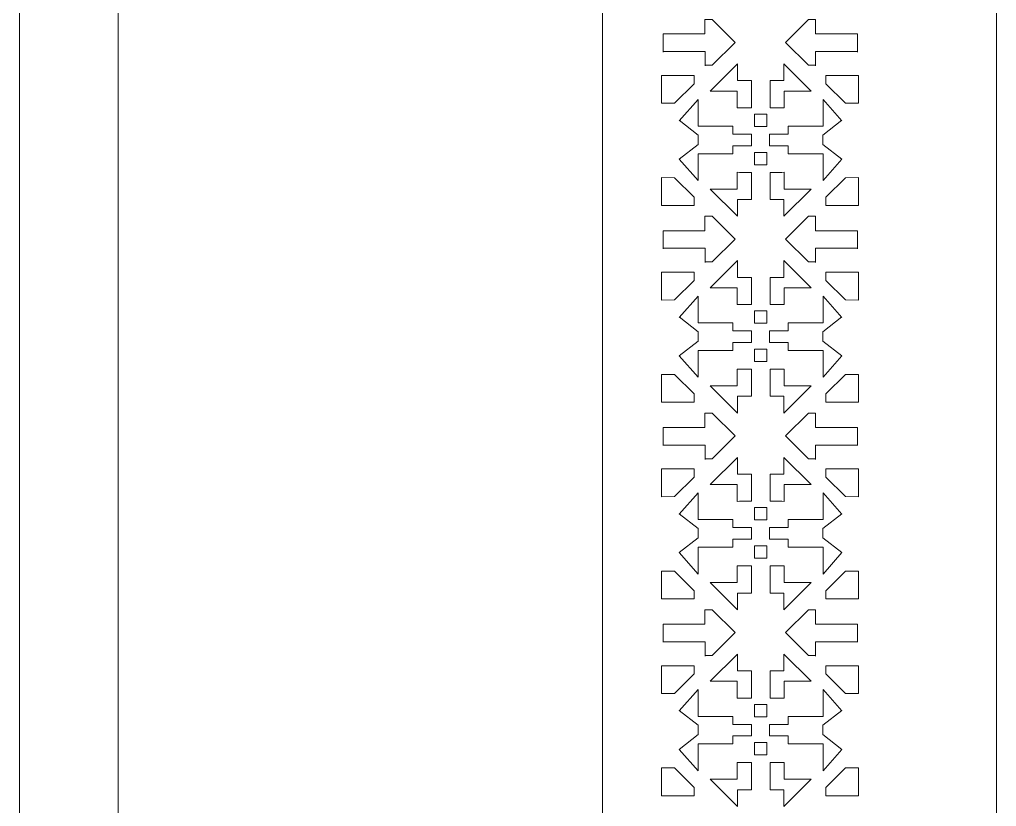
# Model space of a CAD drawing. Header units: millimetres. Extents: x -2078 to 426, y -513 to 2125.
# Drawn here: x -69.8 to 426, y 799.8 to 1199 of the extents above; entities that cross this region are included whole.
import ezdxf

# ---------------------------------------------------------------- set-up
doc = ezdxf.new("R2010")
doc.units = ezdxf.units.MM
doc.header["$MEASUREMENT"] = 0
doc.layers.add('Katman 1', color=7, linetype='Continuous')

msp = doc.modelspace()

# ---------------------------------------------------------------- linework, layer by layer
at = {"layer": 'Katman 1', "color": 250, "lineweight": 20}
for points in [[(225.9945, -512.9141), (425.9945, -512.9141), (425.9945, 1787.0859), (225.9945, 1787.0859), (225.9945, -512.9141)], [(-69.7533, -312.9141), (-19.7533, -312.9141), (-19.7533, 1587.0859), (-69.7533, 1587.0859), (-69.7533, -312.9141)]]:
    msp.add_lwpolyline(points, close=True, dxfattribs=at)
for points, knots in [([(256.7865, 1182.5102), (256.7865, 1182.5102), (256.7865, 1191.7023), (256.7865, 1191.7023), (256.7865, 1191.7023), (278.0442, 1191.7023), (278.0442, 1191.7023), (278.0442, 1191.7023), (278.0442, 1199.0357), (278.0442, 1199.0357), (278.0442, 1199.0357), (281.6854, 1199.0357), (281.6854, 1199.0357), (281.6854, 1199.0357), (293.3478, 1187.4481), (293.3478, 1187.4481), (293.3478, 1187.4481), (281.6854, 1175.8609), (281.6854, 1175.8609), (281.6854, 1175.8609), (278.1426, 1175.8609), (278.1426, 1175.8609)], [0, 0, 0, 0, 0.14285714, 0.14285714, 0.14285714, 0.28571429, 0.28571429, 0.28571429, 0.42857143, 0.42857143, 0.42857143, 0.57142857, 0.57142857, 0.57142857, 0.71428571, 0.71428571, 0.71428571, 0.85714286, 0.85714286, 0.85714286, 1, 1, 1, 1]), ([(355.4928, 1182.5102), (355.4928, 1182.5102), (355.4928, 1191.7023), (355.4928, 1191.7023), (355.4928, 1191.7023), (334.2351, 1191.7023), (334.2351, 1191.7023), (334.2351, 1191.7023), (334.2351, 1199.0357), (334.2351, 1199.0357), (334.2351, 1199.0357), (330.594, 1199.0357), (330.594, 1199.0357), (330.594, 1199.0357), (318.9316, 1187.4481), (318.9316, 1187.4481), (318.9316, 1187.4481), (330.594, 1175.8609), (330.594, 1175.8609), (330.594, 1175.8609), (334.1367, 1175.8609), (334.1367, 1175.8609)], [0, 0, 0, 0, 0.14285714, 0.14285714, 0.14285714, 0.28571429, 0.28571429, 0.28571429, 0.42857143, 0.42857143, 0.42857143, 0.57142857, 0.57142857, 0.57142857, 0.71428571, 0.71428571, 0.71428571, 0.85714286, 0.85714286, 0.85714286, 1, 1, 1, 1]), ([(256.7865, 1182.7991), (256.7865, 1182.7991), (278.1426, 1182.7991), (278.1426, 1182.7991), (278.1426, 1182.7991), (278.1426, 1175.4949), (278.1426, 1175.4949)], [0, 0, 0, 0, 0.5, 0.5, 0.5, 1, 1, 1, 1]), ([(355.4928, 1182.7991), (355.4928, 1182.7991), (334.1367, 1182.7991), (334.1367, 1182.7991), (334.1367, 1182.7991), (334.1367, 1175.4949), (334.1367, 1175.4949)], [0, 0, 0, 0, 0.5, 0.5, 0.5, 1, 1, 1, 1]), ([(295.6426, 1154.2432), (295.6426, 1154.2432), (294.4691, 1154.2022), (294.4691, 1154.2022), (294.4691, 1154.2022), (294.4691, 1162.7332), (294.4691, 1162.7332), (294.4691, 1162.7332), (280.6924, 1162.7332), (280.6924, 1162.7332), (280.6924, 1162.7332), (294.5707, 1176.522), (294.5707, 1176.522), (294.5707, 1176.522), (294.5707, 1168.0366), (294.5707, 1168.0366), (294.5707, 1168.0366), (301.653, 1168.0366), (301.653, 1168.0366), (301.653, 1168.0366), (301.653, 1154.2432), (301.653, 1154.2432), (301.653, 1154.2432), (295.6426, 1154.2432), (295.6426, 1154.2432)], [0, 0, 0, 0, 0.125, 0.125, 0.125, 0.25, 0.25, 0.25, 0.375, 0.375, 0.375, 0.5, 0.5, 0.5, 0.625, 0.625, 0.625, 0.75, 0.75, 0.75, 0.875, 0.875, 0.875, 1, 1, 1, 1]), ([(317.0949, 1154.2432), (317.0949, 1154.2432), (318.2684, 1154.2022), (318.2684, 1154.2022), (318.2684, 1154.2022), (318.2684, 1162.7332), (318.2684, 1162.7332), (318.2684, 1162.7332), (332.0451, 1162.7332), (332.0451, 1162.7332), (332.0451, 1162.7332), (318.1668, 1176.522), (318.1668, 1176.522), (318.1668, 1176.522), (318.1668, 1168.0366), (318.1668, 1168.0366), (318.1668, 1168.0366), (311.0845, 1168.0366), (311.0845, 1168.0366), (311.0845, 1168.0366), (311.0845, 1154.2432), (311.0845, 1154.2432), (311.0845, 1154.2432), (317.0949, 1154.2432), (317.0949, 1154.2432)], [0, 0, 0, 0, 0.125, 0.125, 0.125, 0.25, 0.25, 0.25, 0.375, 0.375, 0.375, 0.5, 0.5, 0.5, 0.625, 0.625, 0.625, 0.75, 0.75, 0.75, 0.875, 0.875, 0.875, 1, 1, 1, 1]), ([(262.6041, 1156.5972), (262.6041, 1156.5972), (255.9945, 1156.5233), (255.9945, 1156.5233), (255.9945, 1156.5233), (255.9945, 1170.6408), (255.9945, 1170.6408), (255.9945, 1170.6408), (272.5301, 1170.6408), (272.5301, 1170.6408), (272.5301, 1170.6408), (272.5301, 1166.4596), (272.5301, 1166.4596), (272.5301, 1166.4596), (262.6041, 1156.5972), (262.6041, 1156.5972)], [0, 0, 0, 0, 0.2, 0.2, 0.2, 0.4, 0.4, 0.4, 0.6, 0.6, 0.6, 0.8, 0.8, 0.8, 1, 1, 1, 1]), ([(349.3849, 1156.5972), (349.3849, 1156.5972), (355.9945, 1156.5233), (355.9945, 1156.5233), (355.9945, 1156.5233), (355.9945, 1170.6408), (355.9945, 1170.6408), (355.9945, 1170.6408), (339.4589, 1170.6408), (339.4589, 1170.6408), (339.4589, 1170.6408), (339.4589, 1166.4596), (339.4589, 1166.4596), (339.4589, 1166.4596), (349.3849, 1156.5972), (349.3849, 1156.5972)], [0, 0, 0, 0, 0.2, 0.2, 0.2, 0.4, 0.4, 0.4, 0.6, 0.6, 0.6, 0.8, 0.8, 0.8, 1, 1, 1, 1]), ([(301.7473, 1134.9927), (301.7473, 1134.9927), (301.7473, 1140.8838), (301.7473, 1140.8838), (301.7473, 1140.8838), (292.158, 1140.8838), (292.158, 1140.8838), (292.158, 1140.8838), (292.158, 1144.942), (292.158, 1144.942), (292.158, 1144.942), (274.5419, 1144.942), (274.5419, 1144.942), (274.5419, 1144.942), (274.5419, 1158.5438), (274.5419, 1158.5438), (274.5419, 1158.5438), (264.9548, 1147.6759), (264.9548, 1147.6759)], [0, 0, 0, 0, 0.16666667, 0.16666667, 0.16666667, 0.33333333, 0.33333333, 0.33333333, 0.5, 0.5, 0.5, 0.66666667, 0.66666667, 0.66666667, 0.83333333, 0.83333333, 0.83333333, 1, 1, 1, 1]), ([(310.7697, 1134.9927), (310.7697, 1134.9927), (310.7697, 1140.8838), (310.7697, 1140.8838), (310.7697, 1140.8838), (320.3591, 1140.8838), (320.3591, 1140.8838), (320.3591, 1140.8838), (320.3591, 1144.942), (320.3591, 1144.942), (320.3591, 1144.942), (337.9752, 1144.942), (337.9752, 1144.942), (337.9752, 1144.942), (337.9752, 1158.5438), (337.9752, 1158.5438), (337.9752, 1158.5438), (347.5623, 1147.6759), (347.5623, 1147.6759)], [0, 0, 0, 0, 0.16666667, 0.16666667, 0.16666667, 0.33333333, 0.33333333, 0.33333333, 0.5, 0.5, 0.5, 0.66666667, 0.66666667, 0.66666667, 0.83333333, 0.83333333, 0.83333333, 1, 1, 1, 1]), ([(303.2461, 1144.7698), (303.2461, 1144.7698), (309.5345, 1144.7698), (309.5345, 1144.7698), (309.5345, 1144.7698), (309.5345, 1151.0179), (309.5345, 1151.0179), (309.5345, 1151.0179), (303.2461, 1151.0179), (303.2461, 1151.0179), (303.2461, 1151.0179), (303.2461, 1144.7698), (303.2461, 1144.7698)], [0, 0, 0, 0, 0.25, 0.25, 0.25, 0.5, 0.5, 0.5, 0.75, 0.75, 0.75, 1, 1, 1, 1]), ([(264.9548, 1128.2004), (264.9548, 1128.2004), (274.6661, 1135.6984), (274.6661, 1135.6984), (274.6661, 1135.6984), (274.6661, 1140.4291), (274.6661, 1140.4291)], [0, 0, 0, 0, 0.5, 0.5, 0.5, 1, 1, 1, 1]), ([(347.5623, 1128.2004), (347.5623, 1128.2004), (337.8509, 1135.6984), (337.8509, 1135.6984), (337.8509, 1135.6984), (337.8509, 1140.4291), (337.8509, 1140.4291)], [0, 0, 0, 0, 0.5, 0.5, 0.5, 1, 1, 1, 1]), ([(264.9548, 1128.2004), (264.9548, 1128.2004), (274.5419, 1117.333), (274.5419, 1117.333), (274.5419, 1117.333), (274.5419, 1130.9349), (274.5419, 1130.9349), (274.5419, 1130.9349), (292.158, 1130.9349), (292.158, 1130.9349), (292.158, 1130.9349), (292.158, 1134.9927), (292.158, 1134.9927), (292.158, 1134.9927), (301.7473, 1134.9927), (301.7473, 1134.9927)], [0, 0, 0, 0, 0.2, 0.2, 0.2, 0.4, 0.4, 0.4, 0.6, 0.6, 0.6, 0.8, 0.8, 0.8, 1, 1, 1, 1]), ([(303.2461, 1125.3894), (303.2461, 1125.3894), (309.5345, 1125.3894), (309.5345, 1125.3894), (309.5345, 1125.3894), (309.5345, 1131.6376), (309.5345, 1131.6376), (309.5345, 1131.6376), (303.2461, 1131.6376), (303.2461, 1131.6376), (303.2461, 1131.6376), (303.2461, 1125.3894), (303.2461, 1125.3894)], [0, 0, 0, 0, 0.25, 0.25, 0.25, 0.5, 0.5, 0.5, 0.75, 0.75, 0.75, 1, 1, 1, 1]), ([(347.5623, 1128.2004), (347.5623, 1128.2004), (337.9752, 1117.333), (337.9752, 1117.333), (337.9752, 1117.333), (337.9752, 1130.9349), (337.9752, 1130.9349), (337.9752, 1130.9349), (320.3591, 1130.9349), (320.3591, 1130.9349), (320.3591, 1130.9349), (320.3591, 1134.9927), (320.3591, 1134.9927), (320.3591, 1134.9927), (310.7697, 1134.9927), (310.7697, 1134.9927)], [0, 0, 0, 0, 0.2, 0.2, 0.2, 0.4, 0.4, 0.4, 0.6, 0.6, 0.6, 0.8, 0.8, 0.8, 1, 1, 1, 1]), ([(295.6426, 1121.4949), (295.6426, 1121.4949), (294.4691, 1121.5359), (294.4691, 1121.5359), (294.4691, 1121.5359), (294.4691, 1113.0049), (294.4691, 1113.0049), (294.4691, 1113.0049), (280.6924, 1113.0049), (280.6924, 1113.0049), (280.6924, 1113.0049), (294.5707, 1099.216), (294.5707, 1099.216), (294.5707, 1099.216), (294.5707, 1107.7015), (294.5707, 1107.7015), (294.5707, 1107.7015), (301.653, 1107.7015), (301.653, 1107.7015), (301.653, 1107.7015), (301.653, 1121.4949), (301.653, 1121.4949), (301.653, 1121.4949), (295.6426, 1121.4949), (295.6426, 1121.4949)], [0, 0, 0, 0, 0.125, 0.125, 0.125, 0.25, 0.25, 0.25, 0.375, 0.375, 0.375, 0.5, 0.5, 0.5, 0.625, 0.625, 0.625, 0.75, 0.75, 0.75, 0.875, 0.875, 0.875, 1, 1, 1, 1]), ([(317.0949, 1121.4949), (317.0949, 1121.4949), (318.2684, 1121.5359), (318.2684, 1121.5359), (318.2684, 1121.5359), (318.2684, 1113.0049), (318.2684, 1113.0049), (318.2684, 1113.0049), (332.0451, 1113.0049), (332.0451, 1113.0049), (332.0451, 1113.0049), (318.1668, 1099.216), (318.1668, 1099.216), (318.1668, 1099.216), (318.1668, 1107.7015), (318.1668, 1107.7015), (318.1668, 1107.7015), (311.0845, 1107.7015), (311.0845, 1107.7015), (311.0845, 1107.7015), (311.0845, 1121.4949), (311.0845, 1121.4949), (311.0845, 1121.4949), (317.0949, 1121.4949), (317.0949, 1121.4949)], [0, 0, 0, 0, 0.125, 0.125, 0.125, 0.25, 0.25, 0.25, 0.375, 0.375, 0.375, 0.5, 0.5, 0.5, 0.625, 0.625, 0.625, 0.75, 0.75, 0.75, 0.875, 0.875, 0.875, 1, 1, 1, 1]), ([(262.6041, 1118.7352), (262.6041, 1118.7352), (255.9945, 1118.8091), (255.9945, 1118.8091), (255.9945, 1118.8091), (255.9945, 1104.6916), (255.9945, 1104.6916), (255.9945, 1104.6916), (272.5301, 1104.6916), (272.5301, 1104.6916), (272.5301, 1104.6916), (272.5301, 1108.8728), (272.5301, 1108.8728), (272.5301, 1108.8728), (262.6041, 1118.7352), (262.6041, 1118.7352)], [0, 0, 0, 0, 0.2, 0.2, 0.2, 0.4, 0.4, 0.4, 0.6, 0.6, 0.6, 0.8, 0.8, 0.8, 1, 1, 1, 1]), ([(349.3849, 1118.7352), (349.3849, 1118.7352), (355.9945, 1118.8091), (355.9945, 1118.8091), (355.9945, 1118.8091), (355.9945, 1104.6916), (355.9945, 1104.6916), (355.9945, 1104.6916), (339.4589, 1104.6916), (339.4589, 1104.6916), (339.4589, 1104.6916), (339.4589, 1108.8728), (339.4589, 1108.8728), (339.4589, 1108.8728), (349.3849, 1118.7352), (349.3849, 1118.7352)], [0, 0, 0, 0, 0.2, 0.2, 0.2, 0.4, 0.4, 0.4, 0.6, 0.6, 0.6, 0.8, 0.8, 0.8, 1, 1, 1, 1]), ([(256.7865, 1082.6904), (256.7865, 1082.6904), (256.7865, 1091.8825), (256.7865, 1091.8825), (256.7865, 1091.8825), (278.0442, 1091.8825), (278.0442, 1091.8825), (278.0442, 1091.8825), (278.0442, 1099.2159), (278.0442, 1099.2159), (278.0442, 1099.2159), (281.6854, 1099.2159), (281.6854, 1099.2159), (281.6854, 1099.2159), (293.3478, 1087.6283), (293.3478, 1087.6283), (293.3478, 1087.6283), (281.6854, 1076.0411), (281.6854, 1076.0411), (281.6854, 1076.0411), (278.1426, 1076.0411), (278.1426, 1076.0411)], [0, 0, 0, 0, 0.14285714, 0.14285714, 0.14285714, 0.28571429, 0.28571429, 0.28571429, 0.42857143, 0.42857143, 0.42857143, 0.57142857, 0.57142857, 0.57142857, 0.71428571, 0.71428571, 0.71428571, 0.85714286, 0.85714286, 0.85714286, 1, 1, 1, 1]), ([(355.4928, 1082.6904), (355.4928, 1082.6904), (355.4928, 1091.8825), (355.4928, 1091.8825), (355.4928, 1091.8825), (334.2351, 1091.8825), (334.2351, 1091.8825), (334.2351, 1091.8825), (334.2351, 1099.2159), (334.2351, 1099.2159), (334.2351, 1099.2159), (330.594, 1099.2159), (330.594, 1099.2159), (330.594, 1099.2159), (318.9316, 1087.6283), (318.9316, 1087.6283), (318.9316, 1087.6283), (330.594, 1076.0411), (330.594, 1076.0411), (330.594, 1076.0411), (334.1367, 1076.0411), (334.1367, 1076.0411)], [0, 0, 0, 0, 0.14285714, 0.14285714, 0.14285714, 0.28571429, 0.28571429, 0.28571429, 0.42857143, 0.42857143, 0.42857143, 0.57142857, 0.57142857, 0.57142857, 0.71428571, 0.71428571, 0.71428571, 0.85714286, 0.85714286, 0.85714286, 1, 1, 1, 1]), ([(256.7865, 1082.9793), (256.7865, 1082.9793), (278.1426, 1082.9793), (278.1426, 1082.9793), (278.1426, 1082.9793), (278.1426, 1075.6751), (278.1426, 1075.6751)], [0, 0, 0, 0, 0.5, 0.5, 0.5, 1, 1, 1, 1]), ([(355.4928, 1082.9793), (355.4928, 1082.9793), (334.1367, 1082.9793), (334.1367, 1082.9793), (334.1367, 1082.9793), (334.1367, 1075.6751), (334.1367, 1075.6751)], [0, 0, 0, 0, 0.5, 0.5, 0.5, 1, 1, 1, 1]), ([(295.6426, 1054.4234), (295.6426, 1054.4234), (294.4691, 1054.3824), (294.4691, 1054.3824), (294.4691, 1054.3824), (294.4691, 1062.9134), (294.4691, 1062.9134), (294.4691, 1062.9134), (280.6924, 1062.9134), (280.6924, 1062.9134), (280.6924, 1062.9134), (294.5707, 1076.7023), (294.5707, 1076.7023), (294.5707, 1076.7023), (294.5707, 1068.2168), (294.5707, 1068.2168), (294.5707, 1068.2168), (301.653, 1068.2168), (301.653, 1068.2168), (301.653, 1068.2168), (301.653, 1054.4234), (301.653, 1054.4234), (301.653, 1054.4234), (295.6426, 1054.4234), (295.6426, 1054.4234)], [0, 0, 0, 0, 0.125, 0.125, 0.125, 0.25, 0.25, 0.25, 0.375, 0.375, 0.375, 0.5, 0.5, 0.5, 0.625, 0.625, 0.625, 0.75, 0.75, 0.75, 0.875, 0.875, 0.875, 1, 1, 1, 1]), ([(317.0949, 1054.4234), (317.0949, 1054.4234), (318.2684, 1054.3824), (318.2684, 1054.3824), (318.2684, 1054.3824), (318.2684, 1062.9134), (318.2684, 1062.9134), (318.2684, 1062.9134), (332.0451, 1062.9134), (332.0451, 1062.9134), (332.0451, 1062.9134), (318.1668, 1076.7023), (318.1668, 1076.7023), (318.1668, 1076.7023), (318.1668, 1068.2168), (318.1668, 1068.2168), (318.1668, 1068.2168), (311.0845, 1068.2168), (311.0845, 1068.2168), (311.0845, 1068.2168), (311.0845, 1054.4234), (311.0845, 1054.4234), (311.0845, 1054.4234), (317.0949, 1054.4234), (317.0949, 1054.4234)], [0, 0, 0, 0, 0.125, 0.125, 0.125, 0.25, 0.25, 0.25, 0.375, 0.375, 0.375, 0.5, 0.5, 0.5, 0.625, 0.625, 0.625, 0.75, 0.75, 0.75, 0.875, 0.875, 0.875, 1, 1, 1, 1]), ([(262.6041, 1056.7775), (262.6041, 1056.7775), (255.9945, 1056.7035), (255.9945, 1056.7035), (255.9945, 1056.7035), (255.9945, 1070.821), (255.9945, 1070.821), (255.9945, 1070.821), (272.5301, 1070.821), (272.5301, 1070.821), (272.5301, 1070.821), (272.5301, 1066.6398), (272.5301, 1066.6398), (272.5301, 1066.6398), (262.6041, 1056.7775), (262.6041, 1056.7775)], [0, 0, 0, 0, 0.2, 0.2, 0.2, 0.4, 0.4, 0.4, 0.6, 0.6, 0.6, 0.8, 0.8, 0.8, 1, 1, 1, 1]), ([(349.3849, 1056.7775), (349.3849, 1056.7775), (355.9945, 1056.7035), (355.9945, 1056.7035), (355.9945, 1056.7035), (355.9945, 1070.821), (355.9945, 1070.821), (355.9945, 1070.821), (339.4589, 1070.821), (339.4589, 1070.821), (339.4589, 1070.821), (339.4589, 1066.6398), (339.4589, 1066.6398), (339.4589, 1066.6398), (349.3849, 1056.7775), (349.3849, 1056.7775)], [0, 0, 0, 0, 0.2, 0.2, 0.2, 0.4, 0.4, 0.4, 0.6, 0.6, 0.6, 0.8, 0.8, 0.8, 1, 1, 1, 1]), ([(301.7473, 1035.1729), (301.7473, 1035.1729), (301.7473, 1041.0641), (301.7473, 1041.0641), (301.7473, 1041.0641), (292.158, 1041.0641), (292.158, 1041.0641), (292.158, 1041.0641), (292.158, 1045.1222), (292.158, 1045.1222), (292.158, 1045.1222), (274.5419, 1045.1222), (274.5419, 1045.1222), (274.5419, 1045.1222), (274.5419, 1058.724), (274.5419, 1058.724), (274.5419, 1058.724), (264.9548, 1047.8562), (264.9548, 1047.8562)], [0, 0, 0, 0, 0.16666667, 0.16666667, 0.16666667, 0.33333333, 0.33333333, 0.33333333, 0.5, 0.5, 0.5, 0.66666667, 0.66666667, 0.66666667, 0.83333333, 0.83333333, 0.83333333, 1, 1, 1, 1]), ([(310.7697, 1035.1729), (310.7697, 1035.1729), (310.7697, 1041.0641), (310.7697, 1041.0641), (310.7697, 1041.0641), (320.3591, 1041.0641), (320.3591, 1041.0641), (320.3591, 1041.0641), (320.3591, 1045.1222), (320.3591, 1045.1222), (320.3591, 1045.1222), (337.9752, 1045.1222), (337.9752, 1045.1222), (337.9752, 1045.1222), (337.9752, 1058.724), (337.9752, 1058.724), (337.9752, 1058.724), (347.5623, 1047.8562), (347.5623, 1047.8562)], [0, 0, 0, 0, 0.16666667, 0.16666667, 0.16666667, 0.33333333, 0.33333333, 0.33333333, 0.5, 0.5, 0.5, 0.66666667, 0.66666667, 0.66666667, 0.83333333, 0.83333333, 0.83333333, 1, 1, 1, 1]), ([(303.2461, 1044.95), (303.2461, 1044.95), (309.5345, 1044.95), (309.5345, 1044.95), (309.5345, 1044.95), (309.5345, 1051.1982), (309.5345, 1051.1982), (309.5345, 1051.1982), (303.2461, 1051.1982), (303.2461, 1051.1982), (303.2461, 1051.1982), (303.2461, 1044.95), (303.2461, 1044.95)], [0, 0, 0, 0, 0.25, 0.25, 0.25, 0.5, 0.5, 0.5, 0.75, 0.75, 0.75, 1, 1, 1, 1]), ([(264.9548, 1028.3807), (264.9548, 1028.3807), (274.6661, 1035.8786), (274.6661, 1035.8786), (274.6661, 1035.8786), (274.6661, 1040.6093), (274.6661, 1040.6093)], [0, 0, 0, 0, 0.5, 0.5, 0.5, 1, 1, 1, 1]), ([(347.5623, 1028.3807), (347.5623, 1028.3807), (337.8509, 1035.8786), (337.8509, 1035.8786), (337.8509, 1035.8786), (337.8509, 1040.6093), (337.8509, 1040.6093)], [0, 0, 0, 0, 0.5, 0.5, 0.5, 1, 1, 1, 1]), ([(264.9548, 1028.3807), (264.9548, 1028.3807), (274.5419, 1017.5132), (274.5419, 1017.5132), (274.5419, 1017.5132), (274.5419, 1031.1152), (274.5419, 1031.1152), (274.5419, 1031.1152), (292.158, 1031.1152), (292.158, 1031.1152), (292.158, 1031.1152), (292.158, 1035.1729), (292.158, 1035.1729), (292.158, 1035.1729), (301.7473, 1035.1729), (301.7473, 1035.1729)], [0, 0, 0, 0, 0.2, 0.2, 0.2, 0.4, 0.4, 0.4, 0.6, 0.6, 0.6, 0.8, 0.8, 0.8, 1, 1, 1, 1]), ([(303.2461, 1025.5697), (303.2461, 1025.5697), (309.5345, 1025.5697), (309.5345, 1025.5697), (309.5345, 1025.5697), (309.5345, 1031.8178), (309.5345, 1031.8178), (309.5345, 1031.8178), (303.2461, 1031.8178), (303.2461, 1031.8178), (303.2461, 1031.8178), (303.2461, 1025.5697), (303.2461, 1025.5697)], [0, 0, 0, 0, 0.25, 0.25, 0.25, 0.5, 0.5, 0.5, 0.75, 0.75, 0.75, 1, 1, 1, 1]), ([(347.5623, 1028.3807), (347.5623, 1028.3807), (337.9752, 1017.5132), (337.9752, 1017.5132), (337.9752, 1017.5132), (337.9752, 1031.1152), (337.9752, 1031.1152), (337.9752, 1031.1152), (320.3591, 1031.1152), (320.3591, 1031.1152), (320.3591, 1031.1152), (320.3591, 1035.1729), (320.3591, 1035.1729), (320.3591, 1035.1729), (310.7697, 1035.1729), (310.7697, 1035.1729)], [0, 0, 0, 0, 0.2, 0.2, 0.2, 0.4, 0.4, 0.4, 0.6, 0.6, 0.6, 0.8, 0.8, 0.8, 1, 1, 1, 1]), ([(295.6426, 1021.6751), (295.6426, 1021.6751), (294.4691, 1021.7161), (294.4691, 1021.7161), (294.4691, 1021.7161), (294.4691, 1013.1851), (294.4691, 1013.1851), (294.4691, 1013.1851), (280.6924, 1013.1851), (280.6924, 1013.1851), (280.6924, 1013.1851), (294.5707, 999.3962), (294.5707, 999.3962), (294.5707, 999.3962), (294.5707, 1007.8817), (294.5707, 1007.8817), (294.5707, 1007.8817), (301.653, 1007.8817), (301.653, 1007.8817), (301.653, 1007.8817), (301.653, 1021.6751), (301.653, 1021.6751), (301.653, 1021.6751), (295.6426, 1021.6751), (295.6426, 1021.6751)], [0, 0, 0, 0, 0.125, 0.125, 0.125, 0.25, 0.25, 0.25, 0.375, 0.375, 0.375, 0.5, 0.5, 0.5, 0.625, 0.625, 0.625, 0.75, 0.75, 0.75, 0.875, 0.875, 0.875, 1, 1, 1, 1]), ([(317.0949, 1021.6751), (317.0949, 1021.6751), (318.2684, 1021.7161), (318.2684, 1021.7161), (318.2684, 1021.7161), (318.2684, 1013.1851), (318.2684, 1013.1851), (318.2684, 1013.1851), (332.0451, 1013.1851), (332.0451, 1013.1851), (332.0451, 1013.1851), (318.1668, 999.3962), (318.1668, 999.3962), (318.1668, 999.3962), (318.1668, 1007.8817), (318.1668, 1007.8817), (318.1668, 1007.8817), (311.0845, 1007.8817), (311.0845, 1007.8817), (311.0845, 1007.8817), (311.0845, 1021.6751), (311.0845, 1021.6751), (311.0845, 1021.6751), (317.0949, 1021.6751), (317.0949, 1021.6751)], [0, 0, 0, 0, 0.125, 0.125, 0.125, 0.25, 0.25, 0.25, 0.375, 0.375, 0.375, 0.5, 0.5, 0.5, 0.625, 0.625, 0.625, 0.75, 0.75, 0.75, 0.875, 0.875, 0.875, 1, 1, 1, 1]), ([(262.6041, 1018.9154), (262.6041, 1018.9154), (255.9945, 1018.9893), (255.9945, 1018.9893), (255.9945, 1018.9893), (255.9945, 1004.8718), (255.9945, 1004.8718), (255.9945, 1004.8718), (272.5301, 1004.8718), (272.5301, 1004.8718), (272.5301, 1004.8718), (272.5301, 1009.053), (272.5301, 1009.053), (272.5301, 1009.053), (262.6041, 1018.9154), (262.6041, 1018.9154)], [0, 0, 0, 0, 0.2, 0.2, 0.2, 0.4, 0.4, 0.4, 0.6, 0.6, 0.6, 0.8, 0.8, 0.8, 1, 1, 1, 1]), ([(349.3849, 1018.9154), (349.3849, 1018.9154), (355.9945, 1018.9893), (355.9945, 1018.9893), (355.9945, 1018.9893), (355.9945, 1004.8718), (355.9945, 1004.8718), (355.9945, 1004.8718), (339.4589, 1004.8718), (339.4589, 1004.8718), (339.4589, 1004.8718), (339.4589, 1009.053), (339.4589, 1009.053), (339.4589, 1009.053), (349.3849, 1018.9154), (349.3849, 1018.9154)], [0, 0, 0, 0, 0.2, 0.2, 0.2, 0.4, 0.4, 0.4, 0.6, 0.6, 0.6, 0.8, 0.8, 0.8, 1, 1, 1, 1]), ([(256.7865, 982.8706), (256.7865, 982.8706), (256.7865, 992.0627), (256.7865, 992.0627), (256.7865, 992.0627), (278.0442, 992.0627), (278.0442, 992.0627), (278.0442, 992.0627), (278.0442, 999.3962), (278.0442, 999.3962), (278.0442, 999.3962), (281.6854, 999.3962), (281.6854, 999.3962), (281.6854, 999.3962), (293.3478, 987.8085), (293.3478, 987.8085), (293.3478, 987.8085), (281.6854, 976.2213), (281.6854, 976.2213), (281.6854, 976.2213), (278.1426, 976.2213), (278.1426, 976.2213)], [0, 0, 0, 0, 0.14285714, 0.14285714, 0.14285714, 0.28571429, 0.28571429, 0.28571429, 0.42857143, 0.42857143, 0.42857143, 0.57142857, 0.57142857, 0.57142857, 0.71428571, 0.71428571, 0.71428571, 0.85714286, 0.85714286, 0.85714286, 1, 1, 1, 1]), ([(355.4928, 982.8706), (355.4928, 982.8706), (355.4928, 992.0627), (355.4928, 992.0627), (355.4928, 992.0627), (334.2351, 992.0627), (334.2351, 992.0627), (334.2351, 992.0627), (334.2351, 999.3962), (334.2351, 999.3962), (334.2351, 999.3962), (330.594, 999.3962), (330.594, 999.3962), (330.594, 999.3962), (318.9316, 987.8085), (318.9316, 987.8085), (318.9316, 987.8085), (330.594, 976.2213), (330.594, 976.2213), (330.594, 976.2213), (334.1367, 976.2213), (334.1367, 976.2213)], [0, 0, 0, 0, 0.14285714, 0.14285714, 0.14285714, 0.28571429, 0.28571429, 0.28571429, 0.42857143, 0.42857143, 0.42857143, 0.57142857, 0.57142857, 0.57142857, 0.71428571, 0.71428571, 0.71428571, 0.85714286, 0.85714286, 0.85714286, 1, 1, 1, 1]), ([(256.7865, 983.1595), (256.7865, 983.1595), (278.1426, 983.1595), (278.1426, 983.1595), (278.1426, 983.1595), (278.1426, 975.8554), (278.1426, 975.8554)], [0, 0, 0, 0, 0.5, 0.5, 0.5, 1, 1, 1, 1]), ([(355.4928, 983.1595), (355.4928, 983.1595), (334.1367, 983.1595), (334.1367, 983.1595), (334.1367, 983.1595), (334.1367, 975.8554), (334.1367, 975.8554)], [0, 0, 0, 0, 0.5, 0.5, 0.5, 1, 1, 1, 1]), ([(295.6426, 954.6036), (295.6426, 954.6036), (294.4691, 954.5627), (294.4691, 954.5627), (294.4691, 954.5627), (294.4691, 963.0936), (294.4691, 963.0936), (294.4691, 963.0936), (280.6924, 963.0936), (280.6924, 963.0936), (280.6924, 963.0936), (294.5707, 976.8825), (294.5707, 976.8825), (294.5707, 976.8825), (294.5707, 968.397), (294.5707, 968.397), (294.5707, 968.397), (301.653, 968.397), (301.653, 968.397), (301.653, 968.397), (301.653, 954.6036), (301.653, 954.6036), (301.653, 954.6036), (295.6426, 954.6036), (295.6426, 954.6036)], [0, 0, 0, 0, 0.125, 0.125, 0.125, 0.25, 0.25, 0.25, 0.375, 0.375, 0.375, 0.5, 0.5, 0.5, 0.625, 0.625, 0.625, 0.75, 0.75, 0.75, 0.875, 0.875, 0.875, 1, 1, 1, 1]), ([(317.0949, 954.6036), (317.0949, 954.6036), (318.2684, 954.5627), (318.2684, 954.5627), (318.2684, 954.5627), (318.2684, 963.0936), (318.2684, 963.0936), (318.2684, 963.0936), (332.0451, 963.0936), (332.0451, 963.0936), (332.0451, 963.0936), (318.1668, 976.8825), (318.1668, 976.8825), (318.1668, 976.8825), (318.1668, 968.397), (318.1668, 968.397), (318.1668, 968.397), (311.0845, 968.397), (311.0845, 968.397), (311.0845, 968.397), (311.0845, 954.6036), (311.0845, 954.6036), (311.0845, 954.6036), (317.0949, 954.6036), (317.0949, 954.6036)], [0, 0, 0, 0, 0.125, 0.125, 0.125, 0.25, 0.25, 0.25, 0.375, 0.375, 0.375, 0.5, 0.5, 0.5, 0.625, 0.625, 0.625, 0.75, 0.75, 0.75, 0.875, 0.875, 0.875, 1, 1, 1, 1]), ([(262.6041, 956.9577), (262.6041, 956.9577), (255.9945, 956.8838), (255.9945, 956.8838), (255.9945, 956.8838), (255.9945, 971.0012), (255.9945, 971.0012), (255.9945, 971.0012), (272.5301, 971.0012), (272.5301, 971.0012), (272.5301, 971.0012), (272.5301, 966.82), (272.5301, 966.82), (272.5301, 966.82), (262.6041, 956.9577), (262.6041, 956.9577)], [0, 0, 0, 0, 0.2, 0.2, 0.2, 0.4, 0.4, 0.4, 0.6, 0.6, 0.6, 0.8, 0.8, 0.8, 1, 1, 1, 1]), ([(349.3849, 956.9577), (349.3849, 956.9577), (355.9945, 956.8838), (355.9945, 956.8838), (355.9945, 956.8838), (355.9945, 971.0012), (355.9945, 971.0012), (355.9945, 971.0012), (339.4589, 971.0012), (339.4589, 971.0012), (339.4589, 971.0012), (339.4589, 966.82), (339.4589, 966.82), (339.4589, 966.82), (349.3849, 956.9577), (349.3849, 956.9577)], [0, 0, 0, 0, 0.2, 0.2, 0.2, 0.4, 0.4, 0.4, 0.6, 0.6, 0.6, 0.8, 0.8, 0.8, 1, 1, 1, 1]), ([(301.7473, 935.3531), (301.7473, 935.3531), (301.7473, 941.2443), (301.7473, 941.2443), (301.7473, 941.2443), (292.158, 941.2443), (292.158, 941.2443), (292.158, 941.2443), (292.158, 945.3024), (292.158, 945.3024), (292.158, 945.3024), (274.5419, 945.3024), (274.5419, 945.3024), (274.5419, 945.3024), (274.5419, 958.9043), (274.5419, 958.9043), (274.5419, 958.9043), (264.9548, 948.0364), (264.9548, 948.0364)], [0, 0, 0, 0, 0.16666667, 0.16666667, 0.16666667, 0.33333333, 0.33333333, 0.33333333, 0.5, 0.5, 0.5, 0.66666667, 0.66666667, 0.66666667, 0.83333333, 0.83333333, 0.83333333, 1, 1, 1, 1]), ([(310.7697, 935.3531), (310.7697, 935.3531), (310.7697, 941.2443), (310.7697, 941.2443), (310.7697, 941.2443), (320.3591, 941.2443), (320.3591, 941.2443), (320.3591, 941.2443), (320.3591, 945.3024), (320.3591, 945.3024), (320.3591, 945.3024), (337.9752, 945.3024), (337.9752, 945.3024), (337.9752, 945.3024), (337.9752, 958.9043), (337.9752, 958.9043), (337.9752, 958.9043), (347.5623, 948.0364), (347.5623, 948.0364)], [0, 0, 0, 0, 0.16666667, 0.16666667, 0.16666667, 0.33333333, 0.33333333, 0.33333333, 0.5, 0.5, 0.5, 0.66666667, 0.66666667, 0.66666667, 0.83333333, 0.83333333, 0.83333333, 1, 1, 1, 1]), ([(303.2461, 945.1303), (303.2461, 945.1303), (309.5345, 945.1303), (309.5345, 945.1303), (309.5345, 945.1303), (309.5345, 951.3784), (309.5345, 951.3784), (309.5345, 951.3784), (303.2461, 951.3784), (303.2461, 951.3784), (303.2461, 951.3784), (303.2461, 945.1303), (303.2461, 945.1303)], [0, 0, 0, 0, 0.25, 0.25, 0.25, 0.5, 0.5, 0.5, 0.75, 0.75, 0.75, 1, 1, 1, 1]), ([(264.9548, 928.5609), (264.9548, 928.5609), (274.6661, 936.0588), (274.6661, 936.0588), (274.6661, 936.0588), (274.6661, 940.7895), (274.6661, 940.7895)], [0, 0, 0, 0, 0.5, 0.5, 0.5, 1, 1, 1, 1]), ([(347.5623, 928.5609), (347.5623, 928.5609), (337.8509, 936.0588), (337.8509, 936.0588), (337.8509, 936.0588), (337.8509, 940.7895), (337.8509, 940.7895)], [0, 0, 0, 0, 0.5, 0.5, 0.5, 1, 1, 1, 1]), ([(264.9548, 928.5609), (264.9548, 928.5609), (274.5419, 917.6935), (274.5419, 917.6935), (274.5419, 917.6935), (274.5419, 931.2954), (274.5419, 931.2954), (274.5419, 931.2954), (292.158, 931.2954), (292.158, 931.2954), (292.158, 931.2954), (292.158, 935.3531), (292.158, 935.3531), (292.158, 935.3531), (301.7473, 935.3531), (301.7473, 935.3531)], [0, 0, 0, 0, 0.2, 0.2, 0.2, 0.4, 0.4, 0.4, 0.6, 0.6, 0.6, 0.8, 0.8, 0.8, 1, 1, 1, 1]), ([(347.5623, 928.5609), (347.5623, 928.5609), (337.9752, 917.6935), (337.9752, 917.6935), (337.9752, 917.6935), (337.9752, 931.2954), (337.9752, 931.2954), (337.9752, 931.2954), (320.3591, 931.2954), (320.3591, 931.2954), (320.3591, 931.2954), (320.3591, 935.3531), (320.3591, 935.3531), (320.3591, 935.3531), (310.7697, 935.3531), (310.7697, 935.3531)], [0, 0, 0, 0, 0.2, 0.2, 0.2, 0.4, 0.4, 0.4, 0.6, 0.6, 0.6, 0.8, 0.8, 0.8, 1, 1, 1, 1]), ([(303.2461, 925.7499), (303.2461, 925.7499), (309.5345, 925.7499), (309.5345, 925.7499), (309.5345, 925.7499), (309.5345, 931.998), (309.5345, 931.998), (309.5345, 931.998), (303.2461, 931.998), (303.2461, 931.998), (303.2461, 931.998), (303.2461, 925.7499), (303.2461, 925.7499)], [0, 0, 0, 0, 0.25, 0.25, 0.25, 0.5, 0.5, 0.5, 0.75, 0.75, 0.75, 1, 1, 1, 1]), ([(262.6041, 919.0956), (262.6041, 919.0956), (255.9945, 919.1695), (255.9945, 919.1695), (255.9945, 919.1695), (255.9945, 905.0521), (255.9945, 905.0521), (255.9945, 905.0521), (272.5301, 905.0521), (272.5301, 905.0521), (272.5301, 905.0521), (272.5301, 909.2333), (272.5301, 909.2333), (272.5301, 909.2333), (262.6041, 919.0956), (262.6041, 919.0956)], [0, 0, 0, 0, 0.2, 0.2, 0.2, 0.4, 0.4, 0.4, 0.6, 0.6, 0.6, 0.8, 0.8, 0.8, 1, 1, 1, 1]), ([(295.6426, 921.8553), (295.6426, 921.8553), (294.4691, 921.8964), (294.4691, 921.8964), (294.4691, 921.8964), (294.4691, 913.3653), (294.4691, 913.3653), (294.4691, 913.3653), (280.6924, 913.3653), (280.6924, 913.3653), (280.6924, 913.3653), (294.5707, 899.5765), (294.5707, 899.5765), (294.5707, 899.5765), (294.5707, 908.0619), (294.5707, 908.0619), (294.5707, 908.0619), (301.653, 908.0619), (301.653, 908.0619), (301.653, 908.0619), (301.653, 921.8553), (301.653, 921.8553), (301.653, 921.8553), (295.6426, 921.8553), (295.6426, 921.8553)], [0, 0, 0, 0, 0.125, 0.125, 0.125, 0.25, 0.25, 0.25, 0.375, 0.375, 0.375, 0.5, 0.5, 0.5, 0.625, 0.625, 0.625, 0.75, 0.75, 0.75, 0.875, 0.875, 0.875, 1, 1, 1, 1]), ([(317.0949, 921.8553), (317.0949, 921.8553), (318.2684, 921.8964), (318.2684, 921.8964), (318.2684, 921.8964), (318.2684, 913.3653), (318.2684, 913.3653), (318.2684, 913.3653), (332.0451, 913.3653), (332.0451, 913.3653), (332.0451, 913.3653), (318.1668, 899.5765), (318.1668, 899.5765), (318.1668, 899.5765), (318.1668, 908.0619), (318.1668, 908.0619), (318.1668, 908.0619), (311.0845, 908.0619), (311.0845, 908.0619), (311.0845, 908.0619), (311.0845, 921.8553), (311.0845, 921.8553), (311.0845, 921.8553), (317.0949, 921.8553), (317.0949, 921.8553)], [0, 0, 0, 0, 0.125, 0.125, 0.125, 0.25, 0.25, 0.25, 0.375, 0.375, 0.375, 0.5, 0.5, 0.5, 0.625, 0.625, 0.625, 0.75, 0.75, 0.75, 0.875, 0.875, 0.875, 1, 1, 1, 1]), ([(349.3849, 919.0956), (349.3849, 919.0956), (355.9945, 919.1695), (355.9945, 919.1695), (355.9945, 919.1695), (355.9945, 905.0521), (355.9945, 905.0521), (355.9945, 905.0521), (339.4589, 905.0521), (339.4589, 905.0521), (339.4589, 905.0521), (339.4589, 909.2333), (339.4589, 909.2333), (339.4589, 909.2333), (349.3849, 919.0956), (349.3849, 919.0956)], [0, 0, 0, 0, 0.2, 0.2, 0.2, 0.4, 0.4, 0.4, 0.6, 0.6, 0.6, 0.8, 0.8, 0.8, 1, 1, 1, 1]), ([(256.7865, 883.0509), (256.7865, 883.0509), (256.7865, 892.243), (256.7865, 892.243), (256.7865, 892.243), (278.0442, 892.243), (278.0442, 892.243), (278.0442, 892.243), (278.0442, 899.5764), (278.0442, 899.5764), (278.0442, 899.5764), (281.6854, 899.5764), (281.6854, 899.5764), (281.6854, 899.5764), (293.3478, 887.9888), (293.3478, 887.9888), (293.3478, 887.9888), (281.6854, 876.4016), (281.6854, 876.4016), (281.6854, 876.4016), (278.1426, 876.4016), (278.1426, 876.4016)], [0, 0, 0, 0, 0.14285714, 0.14285714, 0.14285714, 0.28571429, 0.28571429, 0.28571429, 0.42857143, 0.42857143, 0.42857143, 0.57142857, 0.57142857, 0.57142857, 0.71428571, 0.71428571, 0.71428571, 0.85714286, 0.85714286, 0.85714286, 1, 1, 1, 1]), ([(355.4928, 883.0509), (355.4928, 883.0509), (355.4928, 892.243), (355.4928, 892.243), (355.4928, 892.243), (334.2351, 892.243), (334.2351, 892.243), (334.2351, 892.243), (334.2351, 899.5764), (334.2351, 899.5764), (334.2351, 899.5764), (330.594, 899.5764), (330.594, 899.5764), (330.594, 899.5764), (318.9316, 887.9888), (318.9316, 887.9888), (318.9316, 887.9888), (330.594, 876.4016), (330.594, 876.4016), (330.594, 876.4016), (334.1367, 876.4016), (334.1367, 876.4016)], [0, 0, 0, 0, 0.14285714, 0.14285714, 0.14285714, 0.28571429, 0.28571429, 0.28571429, 0.42857143, 0.42857143, 0.42857143, 0.57142857, 0.57142857, 0.57142857, 0.71428571, 0.71428571, 0.71428571, 0.85714286, 0.85714286, 0.85714286, 1, 1, 1, 1]), ([(256.7865, 883.3398), (256.7865, 883.3398), (278.1426, 883.3398), (278.1426, 883.3398), (278.1426, 883.3398), (278.1426, 876.0356), (278.1426, 876.0356)], [0, 0, 0, 0, 0.5, 0.5, 0.5, 1, 1, 1, 1]), ([(355.4928, 883.3398), (355.4928, 883.3398), (334.1367, 883.3398), (334.1367, 883.3398), (334.1367, 883.3398), (334.1367, 876.0356), (334.1367, 876.0356)], [0, 0, 0, 0, 0.5, 0.5, 0.5, 1, 1, 1, 1]), ([(295.6426, 854.7839), (295.6426, 854.7839), (294.4691, 854.7429), (294.4691, 854.7429), (294.4691, 854.7429), (294.4691, 863.2738), (294.4691, 863.2738), (294.4691, 863.2738), (280.6924, 863.2738), (280.6924, 863.2738), (280.6924, 863.2738), (294.5707, 877.0627), (294.5707, 877.0627), (294.5707, 877.0627), (294.5707, 868.5773), (294.5707, 868.5773), (294.5707, 868.5773), (301.653, 868.5773), (301.653, 868.5773), (301.653, 868.5773), (301.653, 854.7839), (301.653, 854.7839), (301.653, 854.7839), (295.6426, 854.7839), (295.6426, 854.7839)], [0, 0, 0, 0, 0.125, 0.125, 0.125, 0.25, 0.25, 0.25, 0.375, 0.375, 0.375, 0.5, 0.5, 0.5, 0.625, 0.625, 0.625, 0.75, 0.75, 0.75, 0.875, 0.875, 0.875, 1, 1, 1, 1]), ([(317.0949, 854.7839), (317.0949, 854.7839), (318.2684, 854.7429), (318.2684, 854.7429), (318.2684, 854.7429), (318.2684, 863.2738), (318.2684, 863.2738), (318.2684, 863.2738), (332.0451, 863.2738), (332.0451, 863.2738), (332.0451, 863.2738), (318.1668, 877.0627), (318.1668, 877.0627), (318.1668, 877.0627), (318.1668, 868.5773), (318.1668, 868.5773), (318.1668, 868.5773), (311.0845, 868.5773), (311.0845, 868.5773), (311.0845, 868.5773), (311.0845, 854.7839), (311.0845, 854.7839), (311.0845, 854.7839), (317.0949, 854.7839), (317.0949, 854.7839)], [0, 0, 0, 0, 0.125, 0.125, 0.125, 0.25, 0.25, 0.25, 0.375, 0.375, 0.375, 0.5, 0.5, 0.5, 0.625, 0.625, 0.625, 0.75, 0.75, 0.75, 0.875, 0.875, 0.875, 1, 1, 1, 1]), ([(262.6041, 857.1379), (262.6041, 857.1379), (255.9945, 857.064), (255.9945, 857.064), (255.9945, 857.064), (255.9945, 871.1815), (255.9945, 871.1815), (255.9945, 871.1815), (272.5301, 871.1815), (272.5301, 871.1815), (272.5301, 871.1815), (272.5301, 867.0003), (272.5301, 867.0003), (272.5301, 867.0003), (262.6041, 857.1379), (262.6041, 857.1379)], [0, 0, 0, 0, 0.2, 0.2, 0.2, 0.4, 0.4, 0.4, 0.6, 0.6, 0.6, 0.8, 0.8, 0.8, 1, 1, 1, 1]), ([(349.3849, 857.1379), (349.3849, 857.1379), (355.9945, 857.064), (355.9945, 857.064), (355.9945, 857.064), (355.9945, 871.1815), (355.9945, 871.1815), (355.9945, 871.1815), (339.4589, 871.1815), (339.4589, 871.1815), (339.4589, 871.1815), (339.4589, 867.0003), (339.4589, 867.0003), (339.4589, 867.0003), (349.3849, 857.1379), (349.3849, 857.1379)], [0, 0, 0, 0, 0.2, 0.2, 0.2, 0.4, 0.4, 0.4, 0.6, 0.6, 0.6, 0.8, 0.8, 0.8, 1, 1, 1, 1]), ([(301.7473, 835.5333), (301.7473, 835.5333), (301.7473, 841.4245), (301.7473, 841.4245), (301.7473, 841.4245), (292.158, 841.4245), (292.158, 841.4245), (292.158, 841.4245), (292.158, 845.4827), (292.158, 845.4827), (292.158, 845.4827), (274.5419, 845.4827), (274.5419, 845.4827), (274.5419, 845.4827), (274.5419, 859.0845), (274.5419, 859.0845), (274.5419, 859.0845), (264.9548, 848.2166), (264.9548, 848.2166)], [0, 0, 0, 0, 0.16666667, 0.16666667, 0.16666667, 0.33333333, 0.33333333, 0.33333333, 0.5, 0.5, 0.5, 0.66666667, 0.66666667, 0.66666667, 0.83333333, 0.83333333, 0.83333333, 1, 1, 1, 1]), ([(310.7697, 835.5333), (310.7697, 835.5333), (310.7697, 841.4245), (310.7697, 841.4245), (310.7697, 841.4245), (320.3591, 841.4245), (320.3591, 841.4245), (320.3591, 841.4245), (320.3591, 845.4827), (320.3591, 845.4827), (320.3591, 845.4827), (337.9752, 845.4827), (337.9752, 845.4827), (337.9752, 845.4827), (337.9752, 859.0845), (337.9752, 859.0845), (337.9752, 859.0845), (347.5623, 848.2166), (347.5623, 848.2166)], [0, 0, 0, 0, 0.16666667, 0.16666667, 0.16666667, 0.33333333, 0.33333333, 0.33333333, 0.5, 0.5, 0.5, 0.66666667, 0.66666667, 0.66666667, 0.83333333, 0.83333333, 0.83333333, 1, 1, 1, 1]), ([(303.2461, 845.3105), (303.2461, 845.3105), (309.5345, 845.3105), (309.5345, 845.3105), (309.5345, 845.3105), (309.5345, 851.5586), (309.5345, 851.5586), (309.5345, 851.5586), (303.2461, 851.5586), (303.2461, 851.5586), (303.2461, 851.5586), (303.2461, 845.3105), (303.2461, 845.3105)], [0, 0, 0, 0, 0.25, 0.25, 0.25, 0.5, 0.5, 0.5, 0.75, 0.75, 0.75, 1, 1, 1, 1]), ([(264.9548, 828.7411), (264.9548, 828.7411), (274.6661, 836.2391), (274.6661, 836.2391), (274.6661, 836.2391), (274.6661, 840.9697), (274.6661, 840.9697)], [0, 0, 0, 0, 0.5, 0.5, 0.5, 1, 1, 1, 1]), ([(347.5623, 828.7411), (347.5623, 828.7411), (337.8509, 836.2391), (337.8509, 836.2391), (337.8509, 836.2391), (337.8509, 840.9697), (337.8509, 840.9697)], [0, 0, 0, 0, 0.5, 0.5, 0.5, 1, 1, 1, 1]), ([(264.9548, 828.7411), (264.9548, 828.7411), (274.5419, 817.8737), (274.5419, 817.8737), (274.5419, 817.8737), (274.5419, 831.4756), (274.5419, 831.4756), (274.5419, 831.4756), (292.158, 831.4756), (292.158, 831.4756), (292.158, 831.4756), (292.158, 835.5333), (292.158, 835.5333), (292.158, 835.5333), (301.7473, 835.5333), (301.7473, 835.5333)], [0, 0, 0, 0, 0.2, 0.2, 0.2, 0.4, 0.4, 0.4, 0.6, 0.6, 0.6, 0.8, 0.8, 0.8, 1, 1, 1, 1]), ([(347.5623, 828.7411), (347.5623, 828.7411), (337.9752, 817.8737), (337.9752, 817.8737), (337.9752, 817.8737), (337.9752, 831.4756), (337.9752, 831.4756), (337.9752, 831.4756), (320.3591, 831.4756), (320.3591, 831.4756), (320.3591, 831.4756), (320.3591, 835.5333), (320.3591, 835.5333), (320.3591, 835.5333), (310.7697, 835.5333), (310.7697, 835.5333)], [0, 0, 0, 0, 0.2, 0.2, 0.2, 0.4, 0.4, 0.4, 0.6, 0.6, 0.6, 0.8, 0.8, 0.8, 1, 1, 1, 1]), ([(303.2461, 825.9301), (303.2461, 825.9301), (309.5345, 825.9301), (309.5345, 825.9301), (309.5345, 825.9301), (309.5345, 832.1782), (309.5345, 832.1782), (309.5345, 832.1782), (303.2461, 832.1782), (303.2461, 832.1782), (303.2461, 832.1782), (303.2461, 825.9301), (303.2461, 825.9301)], [0, 0, 0, 0, 0.25, 0.25, 0.25, 0.5, 0.5, 0.5, 0.75, 0.75, 0.75, 1, 1, 1, 1]), ([(262.6041, 819.2758), (262.6041, 819.2758), (255.9945, 819.3498), (255.9945, 819.3498), (255.9945, 819.3498), (255.9945, 805.2323), (255.9945, 805.2323), (255.9945, 805.2323), (272.5301, 805.2323), (272.5301, 805.2323), (272.5301, 805.2323), (272.5301, 809.4135), (272.5301, 809.4135), (272.5301, 809.4135), (262.6041, 819.2758), (262.6041, 819.2758)], [0, 0, 0, 0, 0.2, 0.2, 0.2, 0.4, 0.4, 0.4, 0.6, 0.6, 0.6, 0.8, 0.8, 0.8, 1, 1, 1, 1]), ([(295.6426, 822.0356), (295.6426, 822.0356), (294.4691, 822.0766), (294.4691, 822.0766), (294.4691, 822.0766), (294.4691, 813.5456), (294.4691, 813.5456), (294.4691, 813.5456), (280.6924, 813.5456), (280.6924, 813.5456), (280.6924, 813.5456), (294.5707, 799.7567), (294.5707, 799.7567), (294.5707, 799.7567), (294.5707, 808.2421), (294.5707, 808.2421), (294.5707, 808.2421), (301.653, 808.2421), (301.653, 808.2421), (301.653, 808.2421), (301.653, 822.0356), (301.653, 822.0356), (301.653, 822.0356), (295.6426, 822.0356), (295.6426, 822.0356)], [0, 0, 0, 0, 0.125, 0.125, 0.125, 0.25, 0.25, 0.25, 0.375, 0.375, 0.375, 0.5, 0.5, 0.5, 0.625, 0.625, 0.625, 0.75, 0.75, 0.75, 0.875, 0.875, 0.875, 1, 1, 1, 1]), ([(317.0949, 822.0356), (317.0949, 822.0356), (318.2684, 822.0766), (318.2684, 822.0766), (318.2684, 822.0766), (318.2684, 813.5456), (318.2684, 813.5456), (318.2684, 813.5456), (332.0451, 813.5456), (332.0451, 813.5456), (332.0451, 813.5456), (318.1668, 799.7567), (318.1668, 799.7567), (318.1668, 799.7567), (318.1668, 808.2421), (318.1668, 808.2421), (318.1668, 808.2421), (311.0845, 808.2421), (311.0845, 808.2421), (311.0845, 808.2421), (311.0845, 822.0356), (311.0845, 822.0356), (311.0845, 822.0356), (317.0949, 822.0356), (317.0949, 822.0356)], [0, 0, 0, 0, 0.125, 0.125, 0.125, 0.25, 0.25, 0.25, 0.375, 0.375, 0.375, 0.5, 0.5, 0.5, 0.625, 0.625, 0.625, 0.75, 0.75, 0.75, 0.875, 0.875, 0.875, 1, 1, 1, 1]), ([(349.3849, 819.2758), (349.3849, 819.2758), (355.9945, 819.3498), (355.9945, 819.3498), (355.9945, 819.3498), (355.9945, 805.2323), (355.9945, 805.2323), (355.9945, 805.2323), (339.4589, 805.2323), (339.4589, 805.2323), (339.4589, 805.2323), (339.4589, 809.4135), (339.4589, 809.4135), (339.4589, 809.4135), (349.3849, 819.2758), (349.3849, 819.2758)], [0, 0, 0, 0, 0.2, 0.2, 0.2, 0.4, 0.4, 0.4, 0.6, 0.6, 0.6, 0.8, 0.8, 0.8, 1, 1, 1, 1])]:
    msp.add_open_spline(points, degree=3, knots=knots, dxfattribs=at)
for points in [[(264.9548, 1147.927), (264.9548, 1147.927), (274.6661, 1140.4291), (274.6661, 1140.4291)], [(347.5623, 1147.927), (347.5623, 1147.927), (337.8509, 1140.4291), (337.8509, 1140.4291)], [(264.9548, 1048.1072), (264.9548, 1048.1072), (274.6661, 1040.6093), (274.6661, 1040.6093)], [(347.5623, 1048.1072), (347.5623, 1048.1072), (337.8509, 1040.6093), (337.8509, 1040.6093)], [(264.9548, 948.2875), (264.9548, 948.2875), (274.6661, 940.7895), (274.6661, 940.7895)], [(347.5623, 948.2875), (347.5623, 948.2875), (337.8509, 940.7895), (337.8509, 940.7895)], [(264.9548, 848.4677), (264.9548, 848.4677), (274.6661, 840.9697), (274.6661, 840.9697)], [(347.5623, 848.4677), (347.5623, 848.4677), (337.8509, 840.9697), (337.8509, 840.9697)]]:
    msp.add_open_spline(points, degree=3, dxfattribs=at)

doc.saveas('drawing.dxf')
